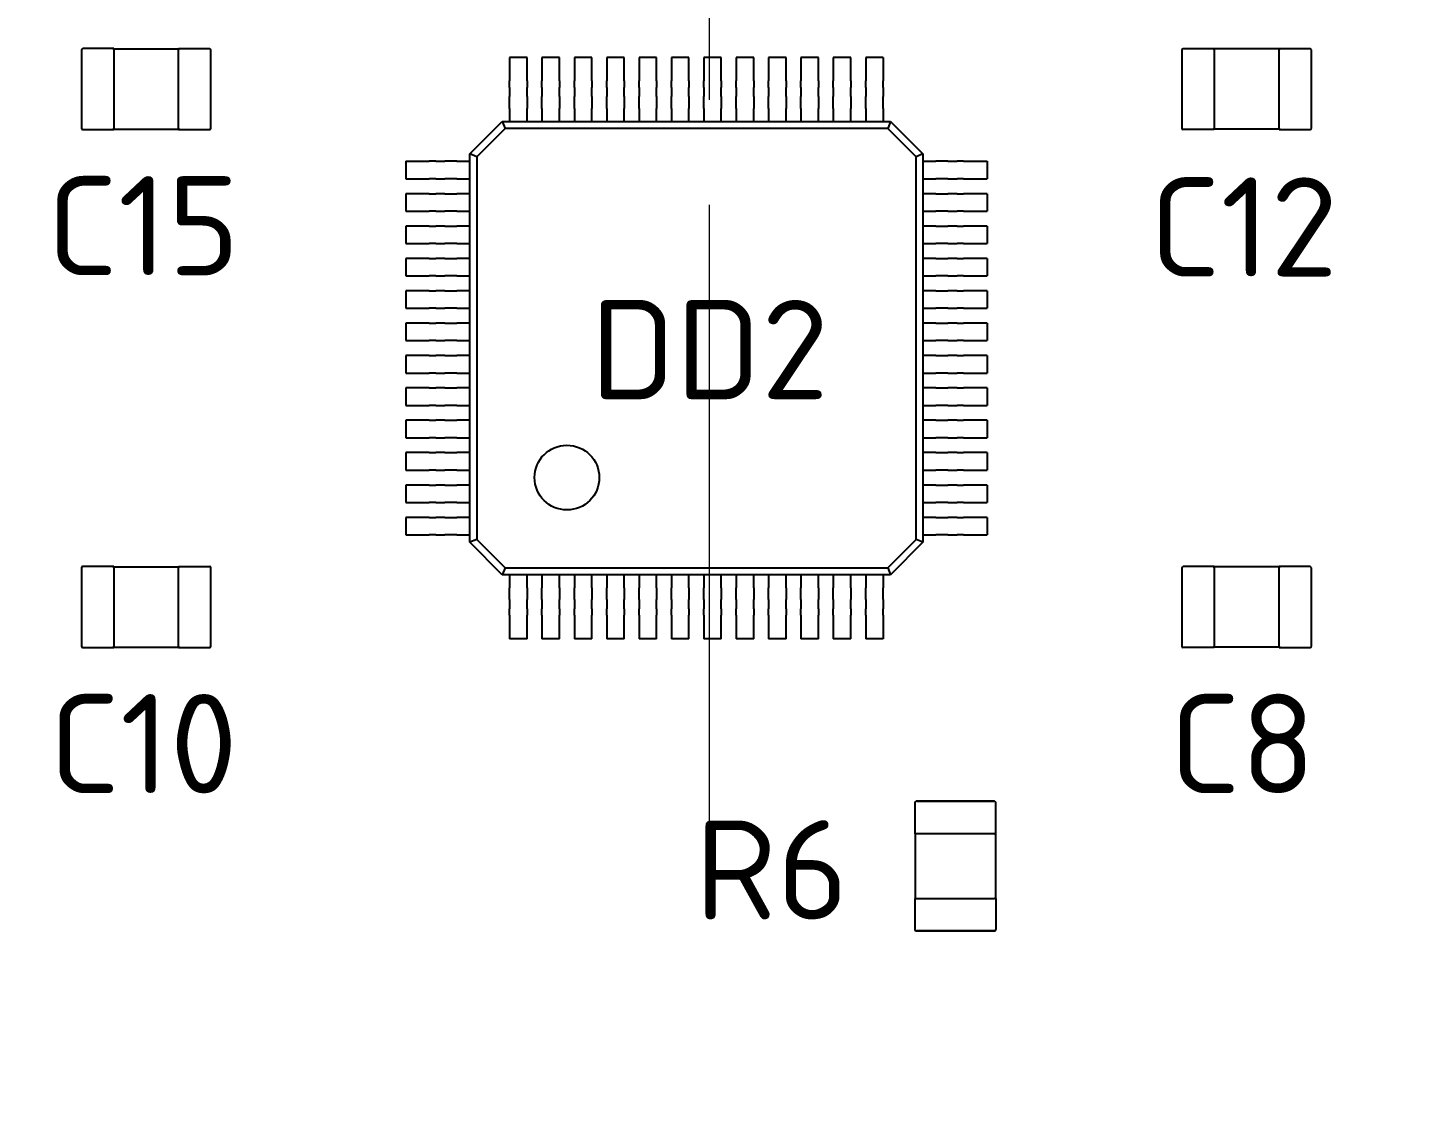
# Model space of a CAD drawing. Header units: millimetres. Extents: x -3633 to 871, y -630 to 261.
# Drawn here: x -1515.77 to -1473.66, y -306.23 to -273.23 of the extents above; entities that cross this region are included whole.
import ezdxf

# ---------------------------------------------------------------- set-up
doc = ezdxf.new("R2010")
doc.units = ezdxf.units.MM
doc.linetypes.add('CENTER2', pattern=[28.575, 19.05, -3.175, 3.175, -3.175])
for name, color, linetype, lineweight in [('Text', 7, 'Continuous', 18), ('Размерные линии', 7, 'Continuous', 15), ('Сплошная толстая основная', 7, 'Continuous', 70), ('Сплошная тонкая', 7, 'Continuous', 20)]:
    doc.layers.add(name, color=color, linetype=linetype, lineweight=lineweight)
doc.styles.add('Main', font='isocpeur.ttf', dxfattribs={"height": 3})
doc.dimstyles.new('ISO-25', dxfattribs={"dimtxt": 3, "dimasz": 4, "dimexe": 1.25, "dimexo": 0.625, "dimtad": 1, "dimtoh": 1, "dimtxsty": 'Main', "dimcen": 2.5, "dimadec": 0, "dimazin": 0, "dimtfac": 1, "dimtmove": 0, "dimatfit": 3, "dimfxl": 1, "dimarcsym": 0})

# ---------------------------------------------------------------- blocks, each defined once
blk = doc.blocks.new('*U98')
at = {"layer": 'Сплошная тонкая', "color": 0, "linetype": 'CENTER2', "transparency": 16777216}
blk.add_line((0, 21.538), (0, 111.496), dxfattribs=at)
blk = doc.blocks.new('*D110')
at = {"layer": 'Defpoints', "color": 0, "transparency": 16777216}
for p in [(-1387.458, -196.191), (-1602.838, -319.168), (-1387.458, -319.168)]:
    blk.add_point(p, dxfattribs=at)
at = {"layer": 'Размерные линии', "color": 0, "lineweight": -2, "transparency": 16777216}
for p, q in [((-1602.838, -318.543), (-1602.838, -194.941)), ((-1387.458, -318.543), (-1387.458, -194.941)), ((-1598.838, -196.191), (-1391.458, -196.191))]:
    blk.add_line(p, q, dxfattribs=at)
at = {"layer": 'Размерные линии', "color": 0, "transparency": 16777216}
for points in [[(-1598.838, -195.524), (-1598.838, -196.857), (-1602.838, -196.191)], [(-1391.458, -195.524), (-1391.458, -196.857), (-1387.458, -196.191)]]:
    blk.add_solid(points, dxfattribs=at)
at = {"layer": 'Размерные линии', "color": 0, "transparency": 16777216, "insert": (-1492.244, -194.066), "char_height": 3, "attachment_point": 5, "style": 'Main'}
blk.add_mtext('%%C110{\\H0.7x;\\S*^ ;}', dxfattribs=at)

msp = doc.modelspace()

# ---------------------------------------------------------------- linework, layer by layer
at = {"layer": 'Сплошная толстая основная', "color": 0, "linetype": 'Continuous'}
msp.add_circle((-1495.148, -319.168, 0), 107.69, dxfattribs=at)
at = {"layer": 'Сплошная тонкая', "color": 0, "linetype": 'Continuous', "lineweight": 25}
for p, q in [((-1514.148, -273.896, 0), (-1514.148, -276.266, 0)), ((-1513.169, -273.857, 0), (-1514.109, -273.857, 0)), ((-1513.169, -273.896, 0), (-1513.169, -273.857, 0)), ((-1513.169, -273.867, 0), (-1511.211, -273.867, 0)), ((-1513.169, -273.896, 0), (-1513.169, -276.266, 0)), ((-1511.211, -273.857, 0), (-1511.211, -273.896, 0)), ((-1511.211, -273.857, 0), (-1510.271, -273.857, 0)), ((-1511.211, -276.266, 0), (-1511.211, -273.896, 0)), ((-1510.232, -276.266, 0), (-1510.232, -273.896, 0)), ((-1500.667, -274.122, 0), (-1501.196, -274.122, 0)), ((-1501.196, -274.122, 0), (-1501.196, -274.833, 0)), ((-1500.667, -274.833, 0), (-1500.667, -274.122, 0)), ((-1499.688, -274.122, 0), (-1500.217, -274.122, 0)), ((-1500.217, -274.122, 0), (-1500.217, -274.833, 0)), ((-1499.688, -274.833, 0), (-1499.688, -274.122, 0)), ((-1498.709, -274.122, 0), (-1499.238, -274.122, 0)), ((-1499.238, -274.122, 0), (-1499.238, -274.833, 0)), ((-1498.709, -274.833, 0), (-1498.709, -274.122, 0)), ((-1497.73, -274.122, 0), (-1498.259, -274.122, 0)), ((-1498.259, -274.122, 0), (-1498.259, -274.833, 0)), ((-1497.73, -274.833, 0), (-1497.73, -274.122, 0)), ((-1496.751, -274.122, 0), (-1497.28, -274.122, 0)), ((-1497.28, -274.122, 0), (-1497.28, -274.833, 0)), ((-1496.751, -274.833, 0), (-1496.751, -274.122, 0)), ((-1495.772, -274.122, 0), (-1496.301, -274.122, 0)), ((-1496.301, -274.122, 0), (-1496.301, -274.833, 0)), ((-1495.772, -274.833, 0), (-1495.772, -274.122, 0)), ((-1494.793, -274.122, 0), (-1495.322, -274.122, 0)), ((-1495.322, -274.122, 0), (-1495.322, -274.833, 0)), ((-1494.793, -274.833, 0), (-1494.793, -274.122, 0)), ((-1493.814, -274.122, 0), (-1494.343, -274.122, 0)), ((-1494.343, -274.122, 0), (-1494.343, -274.833, 0)), ((-1493.814, -274.833, 0), (-1493.814, -274.122, 0)), ((-1492.835, -274.122, 0), (-1493.364, -274.122, 0)), ((-1493.364, -274.122, 0), (-1493.364, -274.833, 0)), ((-1492.835, -274.833, 0), (-1492.835, -274.122, 0)), ((-1491.856, -274.122, 0), (-1492.385, -274.122, 0)), ((-1492.385, -274.122, 0), (-1492.385, -274.833, 0)), ((-1491.856, -274.833, 0), (-1491.856, -274.122, 0)), ((-1490.877, -274.122, 0), (-1491.406, -274.122, 0)), ((-1491.406, -274.122, 0), (-1491.406, -274.833, 0)), ((-1490.877, -274.833, 0), (-1490.877, -274.122, 0)), ((-1489.898, -274.122, 0), (-1490.427, -274.122, 0)), ((-1490.427, -274.122, 0), (-1490.427, -274.833, 0)), ((-1489.898, -274.122, 0), (-1489.898, -274.833, 0)), ((-1480.862, -273.897, 0), (-1480.862, -276.266, 0)), ((-1479.883, -273.858, 0), (-1480.823, -273.858, 0)), ((-1479.883, -273.897, 0), (-1479.883, -273.858, 0)), ((-1477.925, -273.867, 0), (-1479.883, -273.867, 0)), ((-1479.883, -273.897, 0), (-1479.883, -276.266, 0)), ((-1477.925, -273.858, 0), (-1477.925, -273.897, 0)), ((-1476.985, -273.858, 0), (-1477.925, -273.858, 0)), ((-1477.925, -276.266, 0), (-1477.925, -273.897, 0)), ((-1476.946, -276.266, 0), (-1476.946, -273.897, 0)), ((-1501.196, -275.028, 0), (-1501.196, -274.833, 0)), ((-1500.667, -274.833, 0), (-1500.667, -275.028, 0)), ((-1500.217, -275.028, 0), (-1500.217, -274.833, 0)), ((-1499.688, -274.833, 0), (-1499.688, -275.028, 0)), ((-1499.238, -275.028, 0), (-1499.238, -274.833, 0)), ((-1498.709, -274.833, 0), (-1498.709, -275.028, 0)), ((-1498.259, -275.028, 0), (-1498.259, -274.833, 0)), ((-1497.73, -274.833, 0), (-1497.73, -275.028, 0)), ((-1497.28, -275.028, 0), (-1497.28, -274.833, 0)), ((-1496.751, -274.833, 0), (-1496.751, -275.028, 0)), ((-1496.301, -275.028, 0), (-1496.301, -274.833, 0)), ((-1495.772, -274.833, 0), (-1495.772, -275.028, 0)), ((-1495.322, -275.028, 0), (-1495.322, -274.833, 0)), ((-1494.793, -274.833, 0), (-1494.793, -275.028, 0)), ((-1494.343, -275.028, 0), (-1494.343, -274.833, 0)), ((-1493.814, -274.833, 0), (-1493.814, -275.028, 0)), ((-1493.364, -275.028, 0), (-1493.364, -274.833, 0)), ((-1492.835, -274.833, 0), (-1492.835, -275.028, 0)), ((-1492.385, -275.028, 0), (-1492.385, -274.833, 0)), ((-1491.856, -274.833, 0), (-1491.856, -275.028, 0)), ((-1491.406, -275.028, 0), (-1491.406, -274.833, 0)), ((-1490.877, -274.833, 0), (-1490.877, -275.028, 0)), ((-1490.427, -275.028, 0), (-1490.427, -274.833, 0)), ((-1489.898, -275.028, 0), (-1489.898, -274.833, 0)), ((-1501.196, -275.028, 0), (-1501.196, -275.308, 0)), ((-1501.196, -275.667, 0), (-1501.196, -275.308, 0)), ((-1500.667, -275.308, 0), (-1500.667, -275.028, 0)), ((-1500.667, -275.308, 0), (-1500.667, -275.667, 0)), ((-1500.217, -275.028, 0), (-1500.217, -275.308, 0)), ((-1500.217, -275.667, 0), (-1500.217, -275.308, 0)), ((-1499.688, -275.308, 0), (-1499.688, -275.028, 0)), ((-1499.688, -275.308, 0), (-1499.688, -275.667, 0)), ((-1499.238, -275.028, 0), (-1499.238, -275.308, 0)), ((-1499.238, -275.667, 0), (-1499.238, -275.308, 0)), ((-1498.709, -275.308, 0), (-1498.709, -275.028, 0)), ((-1498.709, -275.308, 0), (-1498.709, -275.667, 0)), ((-1498.259, -275.028, 0), (-1498.259, -275.308, 0)), ((-1498.259, -275.667, 0), (-1498.259, -275.308, 0)), ((-1497.73, -275.308, 0), (-1497.73, -275.028, 0)), ((-1497.73, -275.308, 0), (-1497.73, -275.667, 0)), ((-1497.28, -275.028, 0), (-1497.28, -275.308, 0)), ((-1497.28, -275.667, 0), (-1497.28, -275.308, 0)), ((-1496.751, -275.308, 0), (-1496.751, -275.028, 0)), ((-1496.751, -275.308, 0), (-1496.751, -275.667, 0)), ((-1496.301, -275.028, 0), (-1496.301, -275.308, 0)), ((-1496.301, -275.667, 0), (-1496.301, -275.308, 0)), ((-1495.772, -275.308, 0), (-1495.772, -275.028, 0)), ((-1495.772, -275.308, 0), (-1495.772, -275.667, 0)), ((-1495.322, -275.028, 0), (-1495.322, -275.308, 0)), ((-1495.322, -275.667, 0), (-1495.322, -275.308, 0)), ((-1494.793, -275.308, 0), (-1494.793, -275.028, 0)), ((-1494.793, -275.308, 0), (-1494.793, -275.667, 0)), ((-1494.343, -275.028, 0), (-1494.343, -275.308, 0)), ((-1494.343, -275.667, 0), (-1494.343, -275.308, 0)), ((-1493.814, -275.308, 0), (-1493.814, -275.028, 0)), ((-1493.814, -275.308, 0), (-1493.814, -275.667, 0)), ((-1493.364, -275.028, 0), (-1493.364, -275.308, 0)), ((-1493.364, -275.667, 0), (-1493.364, -275.308, 0)), ((-1492.835, -275.308, 0), (-1492.835, -275.028, 0)), ((-1492.835, -275.308, 0), (-1492.835, -275.667, 0)), ((-1492.385, -275.028, 0), (-1492.385, -275.308, 0)), ((-1492.385, -275.667, 0), (-1492.385, -275.308, 0)), ((-1491.856, -275.308, 0), (-1491.856, -275.028, 0)), ((-1491.856, -275.308, 0), (-1491.856, -275.667, 0)), ((-1491.406, -275.028, 0), (-1491.406, -275.308, 0)), ((-1491.406, -275.667, 0), (-1491.406, -275.308, 0)), ((-1490.877, -275.308, 0), (-1490.877, -275.028, 0)), ((-1490.877, -275.308, 0), (-1490.877, -275.667, 0)), ((-1490.427, -275.028, 0), (-1490.427, -275.308, 0)), ((-1490.427, -275.667, 0), (-1490.427, -275.308, 0)), ((-1489.898, -275.028, 0), (-1489.898, -275.308, 0)), ((-1489.898, -275.667, 0), (-1489.898, -275.308, 0)), ((-1501.196, -275.667, 0), (-1501.196, -276.06, 0)), ((-1500.667, -276.06, 0), (-1500.667, -275.667, 0)), ((-1500.217, -275.667, 0), (-1500.217, -276.06, 0)), ((-1499.688, -276.06, 0), (-1499.688, -275.667, 0)), ((-1499.238, -275.667, 0), (-1499.238, -276.06, 0)), ((-1498.709, -276.06, 0), (-1498.709, -275.667, 0)), ((-1498.259, -275.667, 0), (-1498.259, -276.06, 0)), ((-1497.73, -276.06, 0), (-1497.73, -275.667, 0)), ((-1497.28, -275.667, 0), (-1497.28, -276.06, 0)), ((-1496.751, -276.06, 0), (-1496.751, -275.667, 0)), ((-1496.301, -275.667, 0), (-1496.301, -276.06, 0)), ((-1495.772, -276.06, 0), (-1495.772, -275.667, 0)), ((-1495.322, -275.667, 0), (-1495.322, -276.06, 0)), ((-1494.793, -276.06, 0), (-1494.793, -275.667, 0)), ((-1494.343, -275.667, 0), (-1494.343, -276.06, 0)), ((-1493.814, -276.06, 0), (-1493.814, -275.667, 0)), ((-1493.364, -275.667, 0), (-1493.364, -276.06, 0)), ((-1492.835, -276.06, 0), (-1492.835, -275.667, 0)), ((-1492.385, -275.667, 0), (-1492.385, -276.06, 0)), ((-1491.856, -276.06, 0), (-1491.856, -275.667, 0)), ((-1491.406, -275.667, 0), (-1491.406, -276.06, 0)), ((-1490.877, -276.06, 0), (-1490.877, -275.667, 0)), ((-1490.427, -275.667, 0), (-1490.427, -276.06, 0)), ((-1489.898, -275.667, 0), (-1489.898, -276.06, 0)), ((-1502.4, -277.039, 0), (-1501.421, -276.06, 0)), ((-1501.421, -276.06, 0), (-1489.673, -276.06, 0)), ((-1501.421, -276.06, 0), (-1501.335, -276.268, 0)), ((-1489.673, -276.06, 0), (-1489.759, -276.268, 0)), ((-1489.673, -276.06, 0), (-1488.694, -277.039, 0)), ((-1514.109, -276.305, 0), (-1513.169, -276.305, 0)), ((-1513.169, -276.305, 0), (-1513.169, -276.266, 0)), ((-1513.169, -276.295, 0), (-1511.211, -276.295, 0)), ((-1511.211, -276.266, 0), (-1511.211, -276.305, 0)), ((-1511.211, -276.305, 0), (-1510.271, -276.305, 0)), ((-1501.335, -276.268, 0), (-1502.192, -277.125, 0)), ((-1489.759, -276.268, 0), (-1501.335, -276.268, 0)), ((-1488.902, -277.125, 0), (-1489.759, -276.268, 0)), ((-1479.883, -276.305, 0), (-1480.823, -276.305, 0)), ((-1479.883, -276.305, 0), (-1479.883, -276.266, 0)), ((-1477.925, -276.295, 0), (-1479.883, -276.295, 0)), ((-1477.925, -276.266, 0), (-1477.925, -276.305, 0)), ((-1477.925, -276.305, 0), (-1476.985, -276.305, 0)), ((-1502.4, -288.787, 0), (-1502.4, -277.039, 0)), ((-1502.192, -277.125, 0), (-1502.4, -277.039, 0)), ((-1488.694, -277.039, 0), (-1488.902, -277.125, 0)), ((-1488.694, -277.039, 0), (-1488.694, -288.787, 0)), ((-1504.338, -277.264, 0), (-1504.338, -277.793, 0)), ((-1504.338, -277.264, 0), (-1503.627, -277.264, 0)), ((-1503.432, -277.264, 0), (-1503.627, -277.264, 0)), ((-1503.432, -277.264, 0), (-1503.152, -277.264, 0)), ((-1502.793, -277.264, 0), (-1503.152, -277.264, 0)), ((-1502.793, -277.264, 0), (-1502.4, -277.264, 0)), ((-1502.192, -277.125, 0), (-1502.192, -288.701, 0)), ((-1488.902, -288.701, 0), (-1488.902, -277.125, 0)), ((-1488.694, -277.264, 0), (-1488.301, -277.264, 0)), ((-1487.942, -277.264, 0), (-1488.301, -277.264, 0)), ((-1487.942, -277.264, 0), (-1487.662, -277.264, 0)), ((-1487.467, -277.264, 0), (-1487.662, -277.264, 0)), ((-1487.467, -277.264, 0), (-1486.756, -277.264, 0)), ((-1486.756, -277.264, 0), (-1486.756, -277.793, 0)), ((-1504.338, -277.793, 0), (-1503.627, -277.793, 0)), ((-1503.432, -277.793, 0), (-1503.627, -277.793, 0)), ((-1503.432, -277.793, 0), (-1503.152, -277.793, 0)), ((-1502.793, -277.793, 0), (-1503.152, -277.793, 0)), ((-1502.793, -277.793, 0), (-1502.4, -277.793, 0)), ((-1488.694, -277.793, 0), (-1488.301, -277.793, 0)), ((-1487.942, -277.793, 0), (-1488.301, -277.793, 0)), ((-1487.942, -277.793, 0), (-1487.662, -277.793, 0)), ((-1487.467, -277.793, 0), (-1487.662, -277.793, 0)), ((-1487.467, -277.793, 0), (-1486.756, -277.793, 0)), ((-1504.338, -278.243, 0), (-1504.338, -278.772, 0)), ((-1503.627, -278.243, 0), (-1504.338, -278.243, 0)), ((-1503.627, -278.243, 0), (-1503.432, -278.243, 0)), ((-1503.152, -278.243, 0), (-1503.432, -278.243, 0)), ((-1503.152, -278.243, 0), (-1502.793, -278.243, 0)), ((-1502.4, -278.243, 0), (-1502.793, -278.243, 0)), ((-1488.301, -278.243, 0), (-1488.694, -278.243, 0)), ((-1488.301, -278.243, 0), (-1487.942, -278.243, 0)), ((-1487.662, -278.243, 0), (-1487.942, -278.243, 0)), ((-1487.662, -278.243, 0), (-1487.467, -278.243, 0)), ((-1486.756, -278.243, 0), (-1487.467, -278.243, 0)), ((-1486.756, -278.243, 0), (-1486.756, -278.772, 0)), ((-1504.338, -278.772, 0), (-1503.627, -278.772, 0)), ((-1503.432, -278.772, 0), (-1503.627, -278.772, 0)), ((-1503.432, -278.772, 0), (-1503.152, -278.772, 0)), ((-1502.793, -278.772, 0), (-1503.152, -278.772, 0)), ((-1502.793, -278.772, 0), (-1502.4, -278.772, 0)), ((-1488.694, -278.772, 0), (-1488.301, -278.772, 0)), ((-1487.942, -278.772, 0), (-1488.301, -278.772, 0)), ((-1487.942, -278.772, 0), (-1487.662, -278.772, 0)), ((-1487.467, -278.772, 0), (-1487.662, -278.772, 0)), ((-1487.467, -278.772, 0), (-1486.756, -278.772, 0)), ((-1504.338, -279.222, 0), (-1504.338, -279.751, 0)), ((-1503.627, -279.222, 0), (-1504.338, -279.222, 0)), ((-1503.627, -279.222, 0), (-1503.432, -279.222, 0)), ((-1503.152, -279.222, 0), (-1503.432, -279.222, 0)), ((-1503.152, -279.222, 0), (-1502.793, -279.222, 0)), ((-1502.4, -279.222, 0), (-1502.793, -279.222, 0)), ((-1488.301, -279.222, 0), (-1488.694, -279.222, 0)), ((-1488.301, -279.222, 0), (-1487.942, -279.222, 0)), ((-1487.662, -279.222, 0), (-1487.942, -279.222, 0)), ((-1487.662, -279.222, 0), (-1487.467, -279.222, 0)), ((-1486.756, -279.222, 0), (-1487.467, -279.222, 0)), ((-1486.756, -279.222, 0), (-1486.756, -279.751, 0)), ((-1504.338, -279.751, 0), (-1503.627, -279.751, 0)), ((-1503.432, -279.751, 0), (-1503.627, -279.751, 0)), ((-1503.432, -279.751, 0), (-1503.152, -279.751, 0)), ((-1502.793, -279.751, 0), (-1503.152, -279.751, 0)), ((-1502.793, -279.751, 0), (-1502.4, -279.751, 0)), ((-1488.694, -279.751, 0), (-1488.301, -279.751, 0)), ((-1487.942, -279.751, 0), (-1488.301, -279.751, 0)), ((-1487.942, -279.751, 0), (-1487.662, -279.751, 0)), ((-1487.467, -279.751, 0), (-1487.662, -279.751, 0)), ((-1487.467, -279.751, 0), (-1486.756, -279.751, 0)), ((-1504.338, -280.201, 0), (-1504.338, -280.73, 0)), ((-1503.627, -280.201, 0), (-1504.338, -280.201, 0)), ((-1503.627, -280.201, 0), (-1503.432, -280.201, 0)), ((-1503.152, -280.201, 0), (-1503.432, -280.201, 0)), ((-1503.152, -280.201, 0), (-1502.793, -280.201, 0)), ((-1502.4, -280.201, 0), (-1502.793, -280.201, 0)), ((-1488.301, -280.201, 0), (-1488.694, -280.201, 0)), ((-1488.301, -280.201, 0), (-1487.942, -280.201, 0)), ((-1487.662, -280.201, 0), (-1487.942, -280.201, 0)), ((-1487.662, -280.201, 0), (-1487.467, -280.201, 0)), ((-1486.756, -280.201, 0), (-1487.467, -280.201, 0)), ((-1486.756, -280.201, 0), (-1486.756, -280.73, 0)), ((-1504.338, -280.73, 0), (-1503.627, -280.73, 0)), ((-1503.432, -280.73, 0), (-1503.627, -280.73, 0)), ((-1503.432, -280.73, 0), (-1503.152, -280.73, 0)), ((-1502.793, -280.73, 0), (-1503.152, -280.73, 0)), ((-1502.793, -280.73, 0), (-1502.4, -280.73, 0)), ((-1488.694, -280.73, 0), (-1488.301, -280.73, 0)), ((-1487.942, -280.73, 0), (-1488.301, -280.73, 0)), ((-1487.942, -280.73, 0), (-1487.662, -280.73, 0)), ((-1487.467, -280.73, 0), (-1487.662, -280.73, 0)), ((-1487.467, -280.73, 0), (-1486.756, -280.73, 0)), ((-1504.338, -281.18, 0), (-1504.338, -281.709, 0)), ((-1503.627, -281.18, 0), (-1504.338, -281.18, 0)), ((-1503.627, -281.18, 0), (-1503.432, -281.18, 0)), ((-1503.152, -281.18, 0), (-1503.432, -281.18, 0)), ((-1503.152, -281.18, 0), (-1502.793, -281.18, 0)), ((-1502.4, -281.18, 0), (-1502.793, -281.18, 0)), ((-1488.301, -281.18, 0), (-1488.694, -281.18, 0)), ((-1488.301, -281.18, 0), (-1487.942, -281.18, 0)), ((-1487.662, -281.18, 0), (-1487.942, -281.18, 0)), ((-1487.662, -281.18, 0), (-1487.467, -281.18, 0)), ((-1486.756, -281.18, 0), (-1487.467, -281.18, 0)), ((-1486.756, -281.18, 0), (-1486.756, -281.709, 0)), ((-1504.338, -281.709, 0), (-1503.627, -281.709, 0)), ((-1503.432, -281.709, 0), (-1503.627, -281.709, 0)), ((-1503.432, -281.709, 0), (-1503.152, -281.709, 0)), ((-1502.793, -281.709, 0), (-1503.152, -281.709, 0)), ((-1502.793, -281.709, 0), (-1502.4, -281.709, 0)), ((-1488.694, -281.709, 0), (-1488.301, -281.709, 0)), ((-1487.942, -281.709, 0), (-1488.301, -281.709, 0)), ((-1487.942, -281.709, 0), (-1487.662, -281.709, 0)), ((-1487.467, -281.709, 0), (-1487.662, -281.709, 0)), ((-1487.467, -281.709, 0), (-1486.756, -281.709, 0)), ((-1504.338, -282.159, 0), (-1504.338, -282.688, 0)), ((-1503.627, -282.159, 0), (-1504.338, -282.159, 0)), ((-1503.627, -282.159, 0), (-1503.432, -282.159, 0)), ((-1503.152, -282.159, 0), (-1503.432, -282.159, 0)), ((-1503.152, -282.159, 0), (-1502.793, -282.159, 0)), ((-1502.4, -282.159, 0), (-1502.793, -282.159, 0)), ((-1488.301, -282.159, 0), (-1488.694, -282.159, 0)), ((-1488.301, -282.159, 0), (-1487.942, -282.159, 0)), ((-1487.662, -282.159, 0), (-1487.942, -282.159, 0)), ((-1487.662, -282.159, 0), (-1487.467, -282.159, 0)), ((-1486.756, -282.159, 0), (-1487.467, -282.159, 0)), ((-1486.756, -282.159, 0), (-1486.756, -282.688, 0)), ((-1504.338, -282.688, 0), (-1503.627, -282.688, 0)), ((-1503.432, -282.688, 0), (-1503.627, -282.688, 0)), ((-1503.432, -282.688, 0), (-1503.152, -282.688, 0)), ((-1502.793, -282.688, 0), (-1503.152, -282.688, 0)), ((-1502.793, -282.688, 0), (-1502.4, -282.688, 0)), ((-1488.694, -282.688, 0), (-1488.301, -282.688, 0)), ((-1487.942, -282.688, 0), (-1488.301, -282.688, 0)), ((-1487.942, -282.688, 0), (-1487.662, -282.688, 0)), ((-1487.467, -282.688, 0), (-1487.662, -282.688, 0)), ((-1487.467, -282.688, 0), (-1486.756, -282.688, 0)), ((-1504.338, -283.138, 0), (-1504.338, -283.667, 0)), ((-1503.627, -283.138, 0), (-1504.338, -283.138, 0)), ((-1503.627, -283.138, 0), (-1503.432, -283.138, 0)), ((-1503.152, -283.138, 0), (-1503.432, -283.138, 0)), ((-1503.152, -283.138, 0), (-1502.793, -283.138, 0)), ((-1502.4, -283.138, 0), (-1502.793, -283.138, 0)), ((-1488.301, -283.138, 0), (-1488.694, -283.138, 0)), ((-1488.301, -283.138, 0), (-1487.942, -283.138, 0)), ((-1487.662, -283.138, 0), (-1487.942, -283.138, 0)), ((-1487.662, -283.138, 0), (-1487.467, -283.138, 0)), ((-1486.756, -283.138, 0), (-1487.467, -283.138, 0)), ((-1486.756, -283.138, 0), (-1486.756, -283.667, 0)), ((-1504.338, -283.667, 0), (-1503.627, -283.667, 0)), ((-1503.432, -283.667, 0), (-1503.627, -283.667, 0)), ((-1503.432, -283.667, 0), (-1503.152, -283.667, 0)), ((-1502.793, -283.667, 0), (-1503.152, -283.667, 0)), ((-1502.793, -283.667, 0), (-1502.4, -283.667, 0)), ((-1488.694, -283.667, 0), (-1488.301, -283.667, 0)), ((-1487.942, -283.667, 0), (-1488.301, -283.667, 0)), ((-1487.942, -283.667, 0), (-1487.662, -283.667, 0)), ((-1487.467, -283.667, 0), (-1487.662, -283.667, 0)), ((-1487.467, -283.667, 0), (-1486.756, -283.667, 0)), ((-1504.338, -284.117, 0), (-1504.338, -284.646, 0)), ((-1503.627, -284.117, 0), (-1504.338, -284.117, 0)), ((-1503.627, -284.117, 0), (-1503.432, -284.117, 0)), ((-1503.152, -284.117, 0), (-1503.432, -284.117, 0)), ((-1503.152, -284.117, 0), (-1502.793, -284.117, 0)), ((-1502.4, -284.117, 0), (-1502.793, -284.117, 0)), ((-1488.301, -284.117, 0), (-1488.694, -284.117, 0)), ((-1488.301, -284.117, 0), (-1487.942, -284.117, 0)), ((-1487.662, -284.117, 0), (-1487.942, -284.117, 0)), ((-1487.662, -284.117, 0), (-1487.467, -284.117, 0)), ((-1486.756, -284.117, 0), (-1487.467, -284.117, 0)), ((-1486.756, -284.117, 0), (-1486.756, -284.646, 0)), ((-1504.338, -284.646, 0), (-1503.627, -284.646, 0)), ((-1503.432, -284.646, 0), (-1503.627, -284.646, 0)), ((-1503.432, -284.646, 0), (-1503.152, -284.646, 0)), ((-1502.793, -284.646, 0), (-1503.152, -284.646, 0)), ((-1502.793, -284.646, 0), (-1502.4, -284.646, 0)), ((-1488.694, -284.646, 0), (-1488.301, -284.646, 0)), ((-1487.942, -284.646, 0), (-1488.301, -284.646, 0)), ((-1487.942, -284.646, 0), (-1487.662, -284.646, 0)), ((-1487.467, -284.646, 0), (-1487.662, -284.646, 0)), ((-1487.467, -284.646, 0), (-1486.756, -284.646, 0)), ((-1504.338, -285.096, 0), (-1504.338, -285.625, 0)), ((-1503.627, -285.096, 0), (-1504.338, -285.096, 0)), ((-1503.627, -285.096, 0), (-1503.432, -285.096, 0)), ((-1503.152, -285.096, 0), (-1503.432, -285.096, 0)), ((-1503.152, -285.096, 0), (-1502.793, -285.096, 0)), ((-1502.4, -285.096, 0), (-1502.793, -285.096, 0)), ((-1488.301, -285.096, 0), (-1488.694, -285.096, 0)), ((-1488.301, -285.096, 0), (-1487.942, -285.096, 0)), ((-1487.662, -285.096, 0), (-1487.942, -285.096, 0)), ((-1487.662, -285.096, 0), (-1487.467, -285.096, 0)), ((-1486.756, -285.096, 0), (-1487.467, -285.096, 0)), ((-1486.756, -285.096, 0), (-1486.756, -285.625, 0)), ((-1504.338, -285.625, 0), (-1503.627, -285.625, 0)), ((-1503.432, -285.625, 0), (-1503.627, -285.625, 0)), ((-1503.432, -285.625, 0), (-1503.152, -285.625, 0)), ((-1502.793, -285.625, 0), (-1503.152, -285.625, 0)), ((-1502.793, -285.625, 0), (-1502.4, -285.625, 0)), ((-1488.694, -285.625, 0), (-1488.301, -285.625, 0)), ((-1487.942, -285.625, 0), (-1488.301, -285.625, 0)), ((-1487.942, -285.625, 0), (-1487.662, -285.625, 0)), ((-1487.467, -285.625, 0), (-1487.662, -285.625, 0)), ((-1487.467, -285.625, 0), (-1486.756, -285.625, 0)), ((-1504.338, -286.075, 0), (-1504.338, -286.604, 0)), ((-1503.627, -286.075, 0), (-1504.338, -286.075, 0)), ((-1503.627, -286.075, 0), (-1503.432, -286.075, 0)), ((-1503.152, -286.075, 0), (-1503.432, -286.075, 0)), ((-1503.152, -286.075, 0), (-1502.793, -286.075, 0)), ((-1502.4, -286.075, 0), (-1502.793, -286.075, 0)), ((-1488.301, -286.075, 0), (-1488.694, -286.075, 0)), ((-1488.301, -286.075, 0), (-1487.942, -286.075, 0)), ((-1487.662, -286.075, 0), (-1487.942, -286.075, 0)), ((-1487.662, -286.075, 0), (-1487.467, -286.075, 0)), ((-1486.756, -286.075, 0), (-1487.467, -286.075, 0)), ((-1486.756, -286.075, 0), (-1486.756, -286.604, 0)), ((-1504.338, -286.604, 0), (-1503.627, -286.604, 0)), ((-1503.432, -286.604, 0), (-1503.627, -286.604, 0)), ((-1503.432, -286.604, 0), (-1503.152, -286.604, 0)), ((-1502.793, -286.604, 0), (-1503.152, -286.604, 0)), ((-1502.793, -286.604, 0), (-1502.4, -286.604, 0)), ((-1488.694, -286.604, 0), (-1488.301, -286.604, 0)), ((-1487.942, -286.604, 0), (-1488.301, -286.604, 0)), ((-1487.942, -286.604, 0), (-1487.662, -286.604, 0)), ((-1487.467, -286.604, 0), (-1487.662, -286.604, 0)), ((-1487.467, -286.604, 0), (-1486.756, -286.604, 0)), ((-1504.338, -287.054, 0), (-1504.338, -287.583, 0)), ((-1503.627, -287.054, 0), (-1504.338, -287.054, 0)), ((-1503.627, -287.054, 0), (-1503.432, -287.054, 0)), ((-1503.152, -287.054, 0), (-1503.432, -287.054, 0)), ((-1503.152, -287.054, 0), (-1502.793, -287.054, 0)), ((-1502.4, -287.054, 0), (-1502.793, -287.054, 0)), ((-1488.301, -287.054, 0), (-1488.694, -287.054, 0)), ((-1488.301, -287.054, 0), (-1487.942, -287.054, 0)), ((-1487.662, -287.054, 0), (-1487.942, -287.054, 0)), ((-1487.662, -287.054, 0), (-1487.467, -287.054, 0)), ((-1486.756, -287.054, 0), (-1487.467, -287.054, 0)), ((-1486.756, -287.054, 0), (-1486.756, -287.583, 0)), ((-1504.338, -287.583, 0), (-1503.627, -287.583, 0)), ((-1503.432, -287.583, 0), (-1503.627, -287.583, 0)), ((-1503.432, -287.583, 0), (-1503.152, -287.583, 0)), ((-1502.793, -287.583, 0), (-1503.152, -287.583, 0)), ((-1502.793, -287.583, 0), (-1502.4, -287.583, 0)), ((-1488.694, -287.583, 0), (-1488.301, -287.583, 0)), ((-1487.942, -287.583, 0), (-1488.301, -287.583, 0)), ((-1487.942, -287.583, 0), (-1487.662, -287.583, 0)), ((-1487.467, -287.583, 0), (-1487.662, -287.583, 0)), ((-1487.467, -287.583, 0), (-1486.756, -287.583, 0)), ((-1504.338, -288.033, 0), (-1504.338, -288.562, 0)), ((-1503.627, -288.033, 0), (-1504.338, -288.033, 0)), ((-1503.627, -288.033, 0), (-1503.432, -288.033, 0)), ((-1503.152, -288.033, 0), (-1503.432, -288.033, 0)), ((-1503.152, -288.033, 0), (-1502.793, -288.033, 0)), ((-1502.4, -288.033, 0), (-1502.793, -288.033, 0)), ((-1488.301, -288.033, 0), (-1488.694, -288.033, 0)), ((-1488.301, -288.033, 0), (-1487.942, -288.033, 0)), ((-1487.662, -288.033, 0), (-1487.942, -288.033, 0)), ((-1487.662, -288.033, 0), (-1487.467, -288.033, 0)), ((-1486.756, -288.033, 0), (-1487.467, -288.033, 0)), ((-1486.756, -288.033, 0), (-1486.756, -288.562, 0)), ((-1504.338, -288.562, 0), (-1503.627, -288.562, 0)), ((-1503.432, -288.562, 0), (-1503.627, -288.562, 0)), ((-1503.432, -288.562, 0), (-1503.152, -288.562, 0)), ((-1502.793, -288.562, 0), (-1503.152, -288.562, 0)), ((-1502.793, -288.562, 0), (-1502.4, -288.562, 0)), ((-1502.192, -288.701, 0), (-1502.4, -288.787, 0)), ((-1501.421, -289.766, 0), (-1502.4, -288.787, 0)), ((-1502.192, -288.701, 0), (-1501.335, -289.558, 0)), ((-1489.759, -289.558, 0), (-1488.902, -288.701, 0)), ((-1488.694, -288.787, 0), (-1489.673, -289.766, 0)), ((-1488.694, -288.787, 0), (-1488.902, -288.701, 0)), ((-1488.694, -288.562, 0), (-1488.301, -288.562, 0)), ((-1487.942, -288.562, 0), (-1488.301, -288.562, 0)), ((-1487.942, -288.562, 0), (-1487.662, -288.562, 0)), ((-1487.467, -288.562, 0), (-1487.662, -288.562, 0)), ((-1487.467, -288.562, 0), (-1486.756, -288.562, 0)), ((-1514.148, -289.56, 0), (-1514.148, -291.93, 0)), ((-1513.169, -289.521, 0), (-1514.109, -289.521, 0)), ((-1513.169, -289.56, 0), (-1513.169, -289.521, 0)), ((-1513.169, -289.531, 0), (-1511.211, -289.531, 0)), ((-1513.169, -289.56, 0), (-1513.169, -291.93, 0)), ((-1511.211, -289.521, 0), (-1511.211, -289.56, 0)), ((-1511.211, -289.521, 0), (-1510.271, -289.521, 0)), ((-1511.211, -291.93, 0), (-1511.211, -289.56, 0)), ((-1510.232, -291.93, 0), (-1510.232, -289.56, 0)), ((-1501.335, -289.558, 0), (-1501.421, -289.766, 0)), ((-1501.335, -289.558, 0), (-1489.759, -289.558, 0)), ((-1489.759, -289.558, 0), (-1489.673, -289.766, 0)), ((-1480.862, -289.561, 0), (-1480.862, -291.93, 0)), ((-1479.883, -289.522, 0), (-1480.823, -289.522, 0)), ((-1479.883, -289.561, 0), (-1479.883, -289.522, 0)), ((-1477.925, -289.531, 0), (-1479.883, -289.531, 0)), ((-1479.883, -289.561, 0), (-1479.883, -291.93, 0)), ((-1477.925, -289.522, 0), (-1477.925, -289.561, 0)), ((-1476.985, -289.522, 0), (-1477.925, -289.522, 0)), ((-1477.925, -291.93, 0), (-1477.925, -289.561, 0)), ((-1476.946, -291.93, 0), (-1476.946, -289.561, 0)), ((-1489.673, -289.766, 0), (-1501.421, -289.766, 0)), ((-1501.196, -289.766, 0), (-1501.196, -290.159, 0)), ((-1500.667, -290.159, 0), (-1500.667, -289.766, 0)), ((-1500.217, -289.766, 0), (-1500.217, -290.159, 0)), ((-1499.688, -290.159, 0), (-1499.688, -289.766, 0)), ((-1499.238, -289.766, 0), (-1499.238, -290.159, 0)), ((-1498.709, -290.159, 0), (-1498.709, -289.766, 0)), ((-1498.259, -289.766, 0), (-1498.259, -290.159, 0)), ((-1497.73, -290.159, 0), (-1497.73, -289.766, 0)), ((-1497.28, -289.766, 0), (-1497.28, -290.159, 0)), ((-1496.751, -290.159, 0), (-1496.751, -289.766, 0)), ((-1496.301, -289.766, 0), (-1496.301, -290.159, 0)), ((-1495.772, -290.159, 0), (-1495.772, -289.766, 0)), ((-1495.322, -289.766, 0), (-1495.322, -290.159, 0)), ((-1494.793, -290.159, 0), (-1494.793, -289.766, 0)), ((-1494.343, -289.766, 0), (-1494.343, -290.159, 0)), ((-1493.814, -290.159, 0), (-1493.814, -289.766, 0)), ((-1493.364, -289.766, 0), (-1493.364, -290.159, 0)), ((-1492.835, -290.159, 0), (-1492.835, -289.766, 0)), ((-1492.385, -289.766, 0), (-1492.385, -290.159, 0)), ((-1491.856, -290.159, 0), (-1491.856, -289.766, 0)), ((-1491.406, -289.766, 0), (-1491.406, -290.159, 0)), ((-1490.877, -290.159, 0), (-1490.877, -289.766, 0)), ((-1490.427, -289.766, 0), (-1490.427, -290.159, 0)), ((-1489.898, -289.766, 0), (-1489.898, -290.159, 0)), ((-1501.196, -290.518, 0), (-1501.196, -290.159, 0)), ((-1501.196, -290.518, 0), (-1501.196, -290.799, 0)), ((-1500.667, -290.159, 0), (-1500.667, -290.518, 0)), ((-1500.667, -290.799, 0), (-1500.667, -290.518, 0)), ((-1500.217, -290.518, 0), (-1500.217, -290.159, 0)), ((-1500.217, -290.518, 0), (-1500.217, -290.799, 0)), ((-1499.688, -290.159, 0), (-1499.688, -290.518, 0)), ((-1499.688, -290.799, 0), (-1499.688, -290.518, 0)), ((-1499.238, -290.518, 0), (-1499.238, -290.159, 0)), ((-1499.238, -290.518, 0), (-1499.238, -290.799, 0)), ((-1498.709, -290.159, 0), (-1498.709, -290.518, 0)), ((-1498.709, -290.799, 0), (-1498.709, -290.518, 0)), ((-1498.259, -290.518, 0), (-1498.259, -290.159, 0)), ((-1498.259, -290.518, 0), (-1498.259, -290.799, 0)), ((-1497.73, -290.159, 0), (-1497.73, -290.518, 0)), ((-1497.73, -290.799, 0), (-1497.73, -290.518, 0)), ((-1497.28, -290.518, 0), (-1497.28, -290.159, 0)), ((-1497.28, -290.518, 0), (-1497.28, -290.799, 0)), ((-1496.751, -290.159, 0), (-1496.751, -290.518, 0)), ((-1496.751, -290.799, 0), (-1496.751, -290.518, 0)), ((-1496.301, -290.518, 0), (-1496.301, -290.159, 0)), ((-1496.301, -290.518, 0), (-1496.301, -290.799, 0)), ((-1495.772, -290.159, 0), (-1495.772, -290.518, 0)), ((-1495.772, -290.799, 0), (-1495.772, -290.518, 0)), ((-1495.322, -290.518, 0), (-1495.322, -290.159, 0)), ((-1495.322, -290.518, 0), (-1495.322, -290.799, 0)), ((-1494.793, -290.159, 0), (-1494.793, -290.518, 0)), ((-1494.793, -290.799, 0), (-1494.793, -290.518, 0)), ((-1494.343, -290.518, 0), (-1494.343, -290.159, 0)), ((-1494.343, -290.518, 0), (-1494.343, -290.799, 0)), ((-1493.814, -290.159, 0), (-1493.814, -290.518, 0)), ((-1493.814, -290.799, 0), (-1493.814, -290.518, 0)), ((-1493.364, -290.518, 0), (-1493.364, -290.159, 0)), ((-1493.364, -290.518, 0), (-1493.364, -290.799, 0)), ((-1492.835, -290.159, 0), (-1492.835, -290.518, 0)), ((-1492.835, -290.799, 0), (-1492.835, -290.518, 0)), ((-1492.385, -290.518, 0), (-1492.385, -290.159, 0)), ((-1492.385, -290.518, 0), (-1492.385, -290.799, 0)), ((-1491.856, -290.159, 0), (-1491.856, -290.518, 0)), ((-1491.856, -290.799, 0), (-1491.856, -290.518, 0)), ((-1491.406, -290.518, 0), (-1491.406, -290.159, 0)), ((-1491.406, -290.518, 0), (-1491.406, -290.799, 0)), ((-1490.877, -290.159, 0), (-1490.877, -290.518, 0)), ((-1490.877, -290.799, 0), (-1490.877, -290.518, 0)), ((-1490.427, -290.518, 0), (-1490.427, -290.159, 0)), ((-1490.427, -290.518, 0), (-1490.427, -290.799, 0)), ((-1489.898, -290.518, 0), (-1489.898, -290.159, 0)), ((-1489.898, -290.518, 0), (-1489.898, -290.799, 0)), ((-1501.196, -290.993, 0), (-1501.196, -290.799, 0)), ((-1501.196, -290.993, 0), (-1501.196, -291.705, 0)), ((-1500.667, -290.799, 0), (-1500.667, -290.993, 0)), ((-1500.667, -291.705, 0), (-1500.667, -290.993, 0)), ((-1500.217, -290.993, 0), (-1500.217, -290.799, 0)), ((-1500.217, -290.993, 0), (-1500.217, -291.705, 0)), ((-1499.688, -290.799, 0), (-1499.688, -290.993, 0)), ((-1499.688, -291.705, 0), (-1499.688, -290.993, 0)), ((-1499.238, -290.993, 0), (-1499.238, -290.799, 0)), ((-1499.238, -290.993, 0), (-1499.238, -291.705, 0)), ((-1498.709, -290.799, 0), (-1498.709, -290.993, 0)), ((-1498.709, -291.705, 0), (-1498.709, -290.993, 0)), ((-1498.259, -290.993, 0), (-1498.259, -290.799, 0)), ((-1498.259, -290.993, 0), (-1498.259, -291.705, 0)), ((-1497.73, -290.799, 0), (-1497.73, -290.993, 0)), ((-1497.73, -291.705, 0), (-1497.73, -290.993, 0)), ((-1497.28, -290.993, 0), (-1497.28, -290.799, 0)), ((-1497.28, -290.993, 0), (-1497.28, -291.705, 0)), ((-1496.751, -290.799, 0), (-1496.751, -290.993, 0)), ((-1496.751, -291.705, 0), (-1496.751, -290.993, 0)), ((-1496.301, -290.993, 0), (-1496.301, -290.799, 0)), ((-1496.301, -290.993, 0), (-1496.301, -291.705, 0)), ((-1495.772, -290.799, 0), (-1495.772, -290.993, 0)), ((-1495.772, -291.705, 0), (-1495.772, -290.993, 0)), ((-1495.322, -290.993, 0), (-1495.322, -290.799, 0)), ((-1495.322, -290.993, 0), (-1495.322, -291.705, 0)), ((-1494.793, -290.799, 0), (-1494.793, -290.993, 0)), ((-1494.793, -291.705, 0), (-1494.793, -290.993, 0)), ((-1494.343, -290.993, 0), (-1494.343, -290.799, 0)), ((-1494.343, -290.993, 0), (-1494.343, -291.705, 0)), ((-1493.814, -290.799, 0), (-1493.814, -290.993, 0)), ((-1493.814, -291.705, 0), (-1493.814, -290.993, 0)), ((-1493.364, -290.993, 0), (-1493.364, -290.799, 0)), ((-1493.364, -290.993, 0), (-1493.364, -291.705, 0)), ((-1492.835, -290.799, 0), (-1492.835, -290.993, 0)), ((-1492.835, -291.705, 0), (-1492.835, -290.993, 0)), ((-1492.385, -290.993, 0), (-1492.385, -290.799, 0)), ((-1492.385, -290.993, 0), (-1492.385, -291.705, 0)), ((-1491.856, -290.799, 0), (-1491.856, -290.993, 0)), ((-1491.856, -291.705, 0), (-1491.856, -290.993, 0)), ((-1491.406, -290.993, 0), (-1491.406, -290.799, 0)), ((-1491.406, -290.993, 0), (-1491.406, -291.705, 0)), ((-1490.877, -290.799, 0), (-1490.877, -290.993, 0)), ((-1490.877, -291.705, 0), (-1490.877, -290.993, 0)), ((-1490.427, -290.993, 0), (-1490.427, -290.799, 0)), ((-1490.427, -290.993, 0), (-1490.427, -291.705, 0)), ((-1489.898, -290.993, 0), (-1489.898, -290.799, 0)), ((-1489.898, -290.993, 0), (-1489.898, -291.705, 0)), ((-1500.667, -291.705, 0), (-1501.196, -291.705, 0)), ((-1499.688, -291.705, 0), (-1500.217, -291.705, 0)), ((-1498.709, -291.705, 0), (-1499.238, -291.705, 0)), ((-1497.73, -291.705, 0), (-1498.259, -291.705, 0)), ((-1496.751, -291.705, 0), (-1497.28, -291.705, 0)), ((-1495.772, -291.705, 0), (-1496.301, -291.705, 0)), ((-1494.793, -291.705, 0), (-1495.322, -291.705, 0)), ((-1493.814, -291.705, 0), (-1494.343, -291.705, 0)), ((-1492.835, -291.705, 0), (-1493.364, -291.705, 0)), ((-1491.856, -291.705, 0), (-1492.385, -291.705, 0)), ((-1490.877, -291.705, 0), (-1491.406, -291.705, 0)), ((-1489.898, -291.705, 0), (-1490.427, -291.705, 0)), ((-1514.109, -291.969, 0), (-1513.169, -291.969, 0)), ((-1513.169, -291.969, 0), (-1513.169, -291.93, 0)), ((-1513.169, -291.959, 0), (-1511.211, -291.959, 0)), ((-1511.211, -291.93, 0), (-1511.211, -291.969, 0)), ((-1511.211, -291.969, 0), (-1510.271, -291.969, 0)), ((-1479.883, -291.969, 0), (-1480.823, -291.969, 0)), ((-1479.883, -291.969, 0), (-1479.883, -291.93, 0)), ((-1477.925, -291.959, 0), (-1479.883, -291.959, 0)), ((-1477.925, -291.93, 0), (-1477.925, -291.969, 0)), ((-1477.925, -291.969, 0), (-1476.985, -291.969, 0)), ((-1488.938, -296.659, 0), (-1488.938, -297.598, 0)), ((-1486.53, -296.619, 0), (-1488.899, -296.619, 0)), ((-1488.88, -296.619, 0), (-1486.55, -296.619, 0)), ((-1486.491, -297.598, 0), (-1486.491, -296.659, 0)), ((-1488.938, -297.598, 0), (-1488.899, -297.598, 0)), ((-1488.929, -297.598, 0), (-1488.929, -299.556, 0)), ((-1486.53, -297.598, 0), (-1488.899, -297.598, 0)), ((-1486.53, -297.598, 0), (-1486.491, -297.598, 0)), ((-1486.501, -297.598, 0), (-1486.501, -299.556, 0)), ((-1488.899, -299.556, 0), (-1488.938, -299.556, 0)), ((-1488.938, -299.556, 0), (-1488.938, -300.496, 0)), ((-1488.899, -299.556, 0), (-1486.53, -299.556, 0)), ((-1486.491, -299.556, 0), (-1486.53, -299.556, 0)), ((-1486.491, -299.556, 0), (-1486.491, -300.496, 0)), ((-1488.899, -300.535, 0), (-1486.53, -300.535, 0)), ((-1486.55, -300.535, 0), (-1488.88, -300.535, 0))]:
    msp.add_line(p, q, dxfattribs=at)
at = {"layer": 'Сплошная тонкая', "linetype": 'CENTER2'}
msp.add_circle((-1495.148, -319.168, 0), 97.9, dxfattribs=at)
at = {"layer": 'Сплошная тонкая', "color": 0, "linetype": 'Continuous', "lineweight": 25}
msp.add_circle((-1499.463, -286.829, 0), 0.979, dxfattribs=at)
for centre, radius, start, end in [((-1514.109, -273.896, 0), 0.0392, 90, 180), ((-1510.271, -273.896, 0), 0.0392, 0, 90), ((-1480.823, -273.897, 0), 0.0392, 90, 180), ((-1476.985, -273.897, 0), 0.0392, 0, 90), ((-1514.109, -276.266, 0), 0.0392, 180, 270), ((-1510.271, -276.266, 0), 0.0392, 270, 0), ((-1480.823, -276.266, 0), 0.0392, 180, 270), ((-1476.985, -276.266, 0), 0.0392, 270, 0), ((-1514.109, -289.56, 0), 0.0392, 90, 180), ((-1510.271, -289.56, 0), 0.0392, 0, 90), ((-1480.823, -289.561, 0), 0.0392, 90, 180), ((-1476.985, -289.561, 0), 0.0392, 0, 90), ((-1514.109, -291.93, 0), 0.0392, 180, 270), ((-1510.271, -291.93, 0), 0.0392, 270, 0), ((-1480.823, -291.93, 0), 0.0392, 180, 270), ((-1476.985, -291.93, 0), 0.0392, 270, 0), ((-1488.899, -296.659, 0), 0.0392, 90, 180), ((-1488.88, -296.629, 0), 0.00979, 90, 106.1923), ((-1486.55, -296.629, 0), 0.00979, 73.8061, 90), ((-1486.53, -296.659, 0), 0.0392, 0, 90), ((-1488.899, -300.496, 0), 0.0392, 180, 270), ((-1486.53, -300.496, 0), 0.0392, 270, 0)]:
    msp.add_arc(centre, radius, start, end, dxfattribs=at)

# ---------------------------------------------------------------- block references
at = {"layer": 'Сплошная тонкая', "linetype": 'CENTER2'}
msp.add_blockref('*U98', (-1495.148, -319.168, 0), dxfattribs=at)

# ---------------------------------------------------------------- texts
at = {"layer": 'Text', "char_height": 3, "attachment_point": 5, "style": 'Main'}
for s, insert in [('\\pxqc;C15', (-1512.276, -279.212)), ('\\pxqc;C12', (-1478.991, -279.251)), ('DD2', (-1495.148, -282.958, 0)), ('\\pxqc;C10', (-1512.276, -294.876)), ('\\pxqc;C8', (-1479.03, -294.876)), ('R6', (-1493.268, -298.69))]:
    msp.add_mtext_dynamic_manual_height_columns(s, width=12.5865, gutter_width=26.7, heights=[0], dxfattribs=dict(at, insert=insert))

# ---------------------------------------------------------------- dimensions: what is measured, and where the dimension line sits
at = {"layer": 'Размерные линии'}
dim = msp.add_linear_dim(base=(-1387.458, -196.191, 0), p1=(-1602.838, -319.168, 0), p2=(-1387.458, -319.168, 0), angle=0, text='%%C110{\\H0.7x;\\S*^ ;}', dimstyle='ISO-25', override={"dimtxsty": 'Main'}, dxfattribs=at)
dim.commit()
dim.dimension.update_dxf_attribs({"geometry": '*D110', "text_midpoint": (-1492.244, -196.191, 0), "dimtype": 161})

doc.saveas('drawing.dxf')
